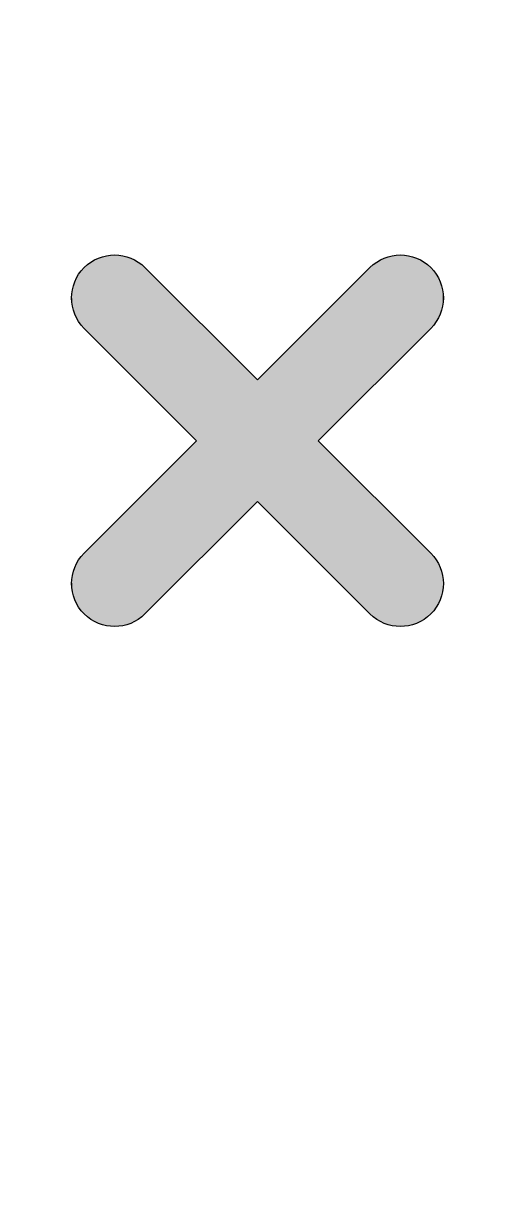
# Model space of a CAD drawing. Extents: x 2 to 177, y -204 to -3.
# Drawn here: x 80.75 to 85.2, y -116.74 to -105.66 of the extents above; entities that cross this region are included whole.
import ezdxf

# ---------------------------------------------------------------- set-up
doc = ezdxf.new("R2010")
doc.units = 0
doc.layers.add('LAYER_1', color=7, linetype='CONTINUOUS')

# ---------------------------------------------------------------- blocks, each defined once
blk = doc.blocks.new('*U14')
at = {"layer": 'LAYER_1', "color": 7}
for points in [[(81.597, -108.84), (81.54, -107.889), (81.597, -107.881)], [(81.618, -108.86), (81.597, -107.881), (81.618, -107.878)], [(81.597, -108.84), (81.597, -107.881), (81.618, -108.86)], [(81.618, -108.86), (81.618, -107.878), (81.628, -108.87)], [(81.628, -108.87), (81.618, -107.878), (81.628, -107.879)], [(81.628, -108.87), (81.628, -107.879), (81.631, -108.873)], [(81.631, -108.873), (81.628, -107.879), (81.631, -107.879)], [(81.631, -108.873), (81.631, -107.879), (81.701, -108.943)], [(81.701, -108.943), (81.631, -107.879), (81.701, -107.885)], [(81.701, -108.943), (81.701, -107.885), (81.706, -108.949)], [(81.706, -108.949), (81.701, -107.885), (81.706, -107.886)], [(81.706, -108.949), (81.706, -107.886), (81.716, -108.958)], [(81.716, -108.958), (81.706, -107.886), (81.716, -107.889)], [(84.319, -108.91), (84.261, -107.892), (84.319, -107.88)], [(84.319, -108.91), (84.319, -107.88), (84.338, -108.89)], [(84.338, -108.89), (84.319, -107.88), (84.338, -107.88)], [(84.338, -108.89), (84.338, -107.88), (84.366, -108.862)], [(84.366, -108.862), (84.338, -107.88), (84.366, -107.881)], [(84.366, -108.862), (84.366, -107.881), (84.378, -108.851)], [(84.378, -108.851), (84.366, -107.881), (84.378, -107.881)], [(84.378, -108.851), (84.378, -107.881), (84.407, -108.821)], [(84.407, -108.821), (84.378, -107.881), (84.407, -107.881)], [(84.407, -108.821), (84.407, -107.881), (84.427, -108.801)], [(84.427, -108.801), (84.407, -107.881), (84.427, -107.886)], [(84.427, -108.801), (84.427, -107.886), (84.462, -108.767)], [(84.462, -108.767), (84.427, -107.886), (84.462, -107.894)], [(81.349, -108.592), (81.342, -107.997), (81.349, -107.99)], [(81.368, -108.611), (81.349, -107.99), (81.368, -107.97)], [(81.349, -108.592), (81.349, -107.99), (81.368, -108.611)], [(81.373, -108.615), (81.368, -107.97), (81.373, -107.967)], [(81.368, -108.611), (81.368, -107.97), (81.373, -108.615)], [(81.377, -108.619), (81.373, -107.967), (81.377, -107.965)], [(81.373, -108.615), (81.373, -107.967), (81.377, -108.619)], [(81.389, -108.631), (81.377, -107.965), (81.389, -107.957)], [(81.377, -108.619), (81.377, -107.965), (81.389, -108.631)], [(81.429, -108.671), (81.389, -107.957), (81.429, -107.931)], [(81.389, -108.631), (81.389, -107.957), (81.429, -108.671)], [(81.446, -108.688), (81.429, -107.931), (81.446, -107.92)], [(81.429, -108.671), (81.429, -107.931), (81.446, -108.688)], [(81.452, -108.695), (81.446, -107.92), (81.452, -107.918)], [(81.446, -108.688), (81.446, -107.92), (81.452, -108.695)], [(81.455, -108.697), (81.452, -107.918), (81.455, -107.917)], [(81.452, -108.695), (81.452, -107.918), (81.455, -108.697)], [(81.505, -108.748), (81.455, -107.917), (81.505, -107.899)], [(81.455, -108.697), (81.455, -107.917), (81.505, -108.748)], [(81.53, -108.772), (81.505, -107.899), (81.53, -107.89)], [(81.505, -108.748), (81.505, -107.899), (81.53, -108.772)], [(81.534, -108.777), (81.53, -107.89), (81.534, -107.889)], [(81.53, -108.772), (81.53, -107.89), (81.534, -108.777)], [(81.534, -108.777), (81.534, -107.889), (81.54, -108.782)], [(81.54, -108.782), (81.534, -107.889), (81.54, -107.889)], [(81.54, -108.782), (81.54, -107.889), (81.597, -108.84)], [(81.716, -108.958), (81.716, -107.889), (81.792, -109.034)], [(81.792, -109.034), (81.716, -107.889), (81.792, -107.912)], [(81.792, -109.034), (81.792, -107.912), (81.801, -109.043)], [(81.801, -109.043), (81.792, -107.912), (81.801, -107.917)], [(81.801, -109.043), (81.801, -107.917), (81.871, -109.113)], [(81.871, -109.113), (81.801, -107.917), (81.871, -107.957)], [(81.871, -109.113), (81.871, -107.957), (81.879, -109.121)], [(81.879, -109.121), (81.871, -107.957), (81.879, -107.964)], [(81.879, -109.121), (81.879, -107.964), (81.907, -109.149)], [(81.907, -109.149), (81.879, -107.964), (81.907, -107.987)], [(81.907, -109.149), (81.907, -107.987), (81.915, -109.157)], [(81.915, -109.157), (81.907, -107.987), (81.915, -107.995)], [(81.915, -109.157), (81.915, -107.995), (81.925, -109.167)], [(81.925, -109.167), (81.915, -107.995), (81.925, -108.005)], [(84.075, -109.153), (84.061, -108.005), (84.075, -107.991)], [(84.091, -109.138), (84.075, -107.991), (84.091, -107.979)], [(84.075, -109.153), (84.075, -107.991), (84.091, -109.138)], [(84.149, -109.079), (84.091, -107.979), (84.149, -107.935)], [(84.091, -109.138), (84.091, -107.979), (84.149, -109.079)], [(84.162, -109.067), (84.149, -107.935), (84.162, -107.929)], [(84.149, -109.079), (84.149, -107.935), (84.162, -109.067)], [(84.167, -109.061), (84.162, -107.929), (84.167, -107.927)], [(84.162, -109.067), (84.162, -107.929), (84.167, -109.061)], [(84.232, -108.997), (84.167, -107.927), (84.232, -107.898)], [(84.167, -109.061), (84.167, -107.927), (84.232, -108.997)], [(84.251, -108.978), (84.232, -107.898), (84.251, -107.894)], [(84.232, -108.997), (84.232, -107.898), (84.251, -108.978)], [(84.261, -108.968), (84.251, -107.894), (84.261, -107.892)], [(84.251, -108.978), (84.251, -107.894), (84.261, -108.968)], [(84.261, -108.968), (84.261, -107.892), (84.319, -108.91)], [(84.462, -108.767), (84.462, -107.894), (84.471, -108.757)], [(84.471, -108.757), (84.462, -107.894), (84.471, -107.896)], [(84.471, -108.757), (84.471, -107.896), (84.494, -108.734)], [(84.494, -108.734), (84.471, -107.896), (84.494, -107.901)], [(84.494, -108.734), (84.494, -107.901), (84.513, -108.716)], [(84.513, -108.716), (84.494, -107.901), (84.513, -107.91)], [(84.513, -108.716), (84.513, -107.91), (84.542, -108.687)], [(84.542, -108.687), (84.513, -107.91), (84.542, -107.924)], [(84.542, -108.687), (84.542, -107.924), (84.55, -108.679)], [(84.55, -108.679), (84.542, -107.924), (84.55, -107.928)], [(84.55, -108.679), (84.55, -107.928), (84.576, -108.653)], [(84.576, -108.653), (84.55, -107.928), (84.576, -107.94)], [(84.576, -108.653), (84.576, -107.94), (84.593, -108.636)], [(84.593, -108.636), (84.576, -107.94), (84.593, -107.954)], [(84.593, -108.636), (84.593, -107.954), (84.603, -108.626)], [(84.603, -108.626), (84.593, -107.954), (84.603, -107.962)], [(84.603, -108.626), (84.603, -107.962), (84.608, -108.62)], [(84.608, -108.62), (84.603, -107.962), (84.608, -107.966)], [(84.608, -108.62), (84.608, -107.966), (84.629, -108.599)], [(84.629, -108.599), (84.608, -107.966), (84.629, -107.983)], [(84.629, -108.599), (84.629, -107.983), (84.639, -108.589)], [(84.639, -108.589), (84.629, -107.983), (84.639, -107.991)], [(84.639, -108.589), (84.639, -107.991), (84.642, -108.586)], [(84.642, -108.586), (84.639, -107.991), (84.642, -107.993)], [(84.642, -108.586), (84.642, -107.993), (84.647, -108.581)], [(84.647, -108.581), (84.642, -107.993), (84.647, -107.997)], [(84.647, -108.581), (84.647, -107.997), (84.649, -108.58)], [(84.649, -108.58), (84.647, -107.997), (84.649, -107.998)], [(81.269, -108.485), (81.255, -108.116), (81.269, -108.093)], [(81.285, -108.511), (81.269, -108.093), (81.285, -108.067)], [(81.269, -108.485), (81.269, -108.093), (81.285, -108.511)], [(81.303, -108.54), (81.285, -108.067), (81.303, -108.038)], [(81.285, -108.511), (81.285, -108.067), (81.303, -108.54)], [(81.323, -108.563), (81.303, -108.038), (81.323, -108.017)], [(81.303, -108.54), (81.303, -108.038), (81.323, -108.563)], [(81.333, -108.576), (81.323, -108.017), (81.333, -108.006)], [(81.323, -108.563), (81.323, -108.017), (81.333, -108.576)], [(81.341, -108.583), (81.333, -108.006), (81.341, -107.998)], [(81.333, -108.576), (81.333, -108.006), (81.341, -108.583)], [(81.342, -108.584), (81.341, -107.998), (81.342, -107.997)], [(81.341, -108.583), (81.341, -107.998), (81.342, -108.584)], [(81.342, -108.584), (81.342, -107.997), (81.349, -108.592)], [(81.925, -109.167), (81.925, -108.005), (81.925, -109.168)], [(81.925, -109.168), (81.925, -108.005), (81.925, -108.005)], [(81.925, -109.168), (81.925, -108.005), (81.928, -109.17)], [(81.928, -109.17), (81.925, -108.005), (81.928, -108.008)], [(81.928, -109.17), (81.928, -108.008), (81.959, -109.202)], [(81.959, -109.202), (81.928, -108.008), (81.959, -108.039)], [(81.959, -109.202), (81.959, -108.039), (81.965, -109.207)], [(81.965, -109.207), (81.959, -108.039), (81.965, -108.045)], [(81.965, -109.207), (81.965, -108.045), (82.018, -109.26)], [(82.018, -109.26), (81.965, -108.045), (82.018, -108.098)], [(82.018, -109.26), (82.018, -108.098), (82.025, -109.268)], [(82.025, -109.268), (82.018, -108.098), (82.025, -108.105)], [(82.025, -109.268), (82.025, -108.105), (82.072, -109.314)], [(82.072, -109.314), (82.025, -108.105), (82.072, -108.152)], [(83.961, -109.268), (83.938, -108.128), (83.961, -108.105)], [(83.968, -109.26), (83.961, -108.105), (83.968, -108.098)], [(83.961, -109.268), (83.961, -108.105), (83.968, -109.26)], [(84.021, -109.207), (83.968, -108.098), (84.021, -108.045)], [(83.968, -109.26), (83.968, -108.098), (84.021, -109.207)], [(84.027, -109.202), (84.021, -108.045), (84.027, -108.039)], [(84.021, -109.207), (84.021, -108.045), (84.027, -109.202)], [(84.036, -109.192), (84.027, -108.039), (84.036, -108.03)], [(84.027, -109.202), (84.027, -108.039), (84.036, -109.192)], [(84.058, -109.17), (84.036, -108.03), (84.058, -108.008)], [(84.036, -109.192), (84.036, -108.03), (84.058, -109.17)], [(84.061, -109.168), (84.058, -108.008), (84.061, -108.005)], [(84.058, -109.17), (84.058, -108.008), (84.061, -109.168)], [(84.061, -109.168), (84.061, -108.005), (84.075, -109.153)], [(84.649, -108.58), (84.649, -107.998), (84.656, -108.572)], [(84.656, -108.572), (84.649, -107.998), (84.656, -108.008)], [(84.656, -108.572), (84.656, -108.008), (84.66, -108.567)], [(84.66, -108.567), (84.656, -108.008), (84.66, -108.012)], [(84.66, -108.567), (84.66, -108.012), (84.677, -108.545)], [(84.677, -108.545), (84.66, -108.012), (84.677, -108.034)], [(84.677, -108.545), (84.677, -108.034), (84.69, -108.528)], [(84.69, -108.528), (84.677, -108.034), (84.69, -108.05)], [(84.69, -108.528), (84.69, -108.05), (84.707, -108.505)], [(84.707, -108.505), (84.69, -108.05), (84.707, -108.071)], [(84.707, -108.505), (84.707, -108.071), (84.712, -108.498)], [(84.712, -108.498), (84.707, -108.071), (84.712, -108.082)], [(84.712, -108.498), (84.712, -108.082), (84.727, -108.466)], [(84.727, -108.466), (84.712, -108.082), (84.727, -108.113)], [(81.226, -108.377), (81.221, -108.25), (81.226, -108.201)], [(81.234, -108.399), (81.226, -108.201), (81.234, -108.179)], [(81.226, -108.377), (81.226, -108.201), (81.234, -108.399)], [(81.243, -108.427), (81.234, -108.179), (81.243, -108.151)], [(81.234, -108.399), (81.234, -108.179), (81.243, -108.427)], [(81.255, -108.462), (81.243, -108.151), (81.255, -108.116)], [(81.243, -108.427), (81.243, -108.151), (81.255, -108.462)], [(81.255, -108.462), (81.255, -108.116), (81.269, -108.485)], [(82.072, -109.314), (82.072, -108.152), (82.096, -109.338)], [(82.096, -109.338), (82.072, -108.152), (82.096, -108.176)], [(82.096, -109.338), (82.096, -108.176), (82.106, -109.348)], [(82.106, -109.348), (82.096, -108.176), (82.106, -108.186)], [(82.106, -109.348), (82.106, -108.186), (82.141, -109.383)], [(82.141, -109.383), (82.106, -108.186), (82.141, -108.221)], [(83.88, -109.348), (83.834, -108.232), (83.88, -108.186)], [(83.89, -109.338), (83.88, -108.186), (83.89, -108.176)], [(83.88, -109.348), (83.88, -108.186), (83.89, -109.338)], [(83.938, -109.29), (83.89, -108.176), (83.938, -108.128)], [(83.89, -109.338), (83.89, -108.176), (83.938, -109.29)], [(83.938, -109.29), (83.938, -108.128), (83.961, -109.268)], [(84.727, -108.466), (84.727, -108.113), (84.735, -108.447)], [(84.735, -108.447), (84.727, -108.113), (84.735, -108.13)], [(84.735, -108.447), (84.735, -108.13), (84.746, -108.423)], [(84.746, -108.423), (84.735, -108.13), (84.746, -108.153)], [(84.746, -108.423), (84.746, -108.153), (84.749, -108.416)], [(84.749, -108.416), (84.746, -108.153), (84.749, -108.167)], [(84.749, -108.416), (84.749, -108.167), (84.757, -108.376)], [(84.757, -108.376), (84.749, -108.167), (84.757, -108.202)], [(84.757, -108.376), (84.757, -108.202), (84.762, -108.356)], [(84.762, -108.356), (84.757, -108.202), (84.762, -108.22)], [(81.218, -108.299), (81.217, -108.289), (81.218, -108.279)], [(81.221, -108.328), (81.218, -108.279), (81.221, -108.25)], [(81.218, -108.299), (81.218, -108.279), (81.221, -108.328)], [(81.221, -108.328), (81.221, -108.25), (81.226, -108.377)], [(82.141, -109.383), (82.141, -108.221), (82.173, -109.416)], [(82.173, -109.416), (82.141, -108.221), (82.173, -108.253)], [(82.173, -109.416), (82.173, -108.253), (82.19, -109.432)], [(82.19, -109.432), (82.173, -108.253), (82.19, -108.27)], [(82.19, -109.432), (82.19, -108.27), (82.201, -109.443)], [(82.201, -109.443), (82.19, -108.27), (82.201, -108.281)], [(82.201, -109.443), (82.201, -108.281), (82.234, -109.477)], [(82.234, -109.477), (82.201, -108.281), (82.234, -108.314)], [(82.234, -109.477), (82.234, -108.314), (82.262, -109.505)], [(82.262, -109.505), (82.234, -108.314), (82.262, -108.342)], [(83.742, -109.486), (83.733, -108.333), (83.742, -108.324)], [(83.785, -109.443), (83.742, -108.324), (83.785, -108.281)], [(83.742, -109.486), (83.742, -108.324), (83.785, -109.443)], [(83.796, -109.432), (83.785, -108.281), (83.796, -108.27)], [(83.785, -109.443), (83.785, -108.281), (83.796, -109.432)], [(83.823, -109.405), (83.796, -108.27), (83.823, -108.242)], [(83.796, -109.432), (83.796, -108.27), (83.823, -109.405)], [(83.834, -109.394), (83.823, -108.242), (83.834, -108.232)], [(83.823, -109.405), (83.823, -108.242), (83.834, -109.394)], [(83.834, -109.394), (83.834, -108.232), (83.88, -109.348)], [(84.762, -108.356), (84.762, -108.22), (84.766, -108.334)], [(84.766, -108.334), (84.762, -108.22), (84.766, -108.24)], [(84.766, -108.334), (84.766, -108.24), (84.767, -108.328)], [(82.262, -109.505), (82.262, -108.342), (82.306, -109.549)], [(82.306, -109.549), (82.262, -108.342), (82.306, -108.386)], [(82.306, -109.549), (82.306, -108.386), (82.313, -109.555)], [(82.313, -109.555), (82.306, -108.386), (82.313, -108.393)], [(82.313, -109.555), (82.313, -108.393), (82.334, -109.577)], [(82.334, -109.577), (82.313, -108.393), (82.334, -108.414)], [(82.334, -109.577), (82.334, -108.414), (82.371, -109.613)], [(82.371, -109.613), (82.334, -108.414), (82.371, -108.451)], [(83.658, -109.57), (83.61, -108.456), (83.658, -108.407)], [(83.666, -109.563), (83.658, -108.407), (83.666, -108.4)], [(83.658, -109.57), (83.658, -108.407), (83.666, -109.563)], [(83.68, -109.549), (83.666, -108.4), (83.68, -108.386)], [(83.666, -109.563), (83.666, -108.4), (83.68, -109.549)], [(83.733, -109.496), (83.68, -108.386), (83.733, -108.333)], [(83.68, -109.549), (83.68, -108.386), (83.733, -109.496)], [(83.733, -109.496), (83.733, -108.333), (83.742, -109.486)], [(82.371, -109.613), (82.371, -108.451), (82.385, -109.628)], [(82.385, -109.628), (82.371, -108.451), (82.385, -108.465)], [(82.385, -109.628), (82.385, -108.465), (82.405, -109.647)], [(82.405, -109.647), (82.385, -108.465), (82.405, -108.485)], [(82.405, -109.647), (82.405, -108.485), (82.405, -109.648)], [(82.405, -109.648), (82.405, -108.485), (82.405, -108.485)], [(82.405, -109.648), (82.405, -108.485), (82.41, -109.652)], [(82.41, -109.652), (82.405, -108.485), (82.41, -108.49)], [(82.41, -110.818), (82.41, -108.49), (82.531, -110.697)], [(82.531, -110.697), (82.41, -108.49), (82.531, -108.611)], [(83.577, -110.82), (83.455, -108.611), (83.577, -108.489)], [(83.579, -109.649), (83.577, -108.489), (83.579, -108.487)], [(83.577, -109.651), (83.577, -108.489), (83.579, -109.649)], [(83.581, -109.648), (83.579, -108.487), (83.581, -108.485)], [(83.579, -109.649), (83.579, -108.487), (83.581, -109.648)], [(83.605, -109.623), (83.581, -108.485), (83.605, -108.461)], [(83.581, -109.648), (83.581, -108.485), (83.605, -109.623)], [(83.61, -109.618), (83.605, -108.461), (83.61, -108.456)], [(83.605, -109.623), (83.605, -108.461), (83.61, -109.618)], [(83.61, -109.618), (83.61, -108.456), (83.658, -109.57)], [(82.531, -110.697), (82.531, -108.611), (82.629, -110.599)], [(82.629, -110.599), (82.531, -108.611), (82.629, -108.709)], [(83.455, -110.697), (83.357, -108.709), (83.455, -108.611)], [(83.455, -110.697), (83.455, -108.611), (83.577, -110.82)], [(82.629, -110.599), (82.629, -108.709), (82.733, -110.495)], [(82.733, -110.495), (82.629, -108.709), (82.733, -108.813)], [(83.357, -110.599), (83.253, -108.813), (83.357, -108.709)], [(83.357, -110.599), (83.357, -108.709), (83.455, -110.697)], [(82.733, -110.495), (82.733, -108.813), (82.744, -110.485)], [(82.744, -110.485), (82.733, -108.813), (82.744, -108.824)], [(82.744, -110.485), (82.744, -108.824), (82.825, -110.403)], [(82.825, -110.403), (82.744, -108.824), (82.825, -108.905)], [(83.242, -110.485), (83.161, -108.905), (83.242, -108.824)], [(83.253, -110.495), (83.242, -108.824), (83.253, -108.813)], [(83.242, -110.485), (83.242, -108.824), (83.253, -110.495)], [(83.253, -110.495), (83.253, -108.813), (83.357, -110.599)], [(82.825, -110.403), (82.825, -108.905), (82.834, -110.394)], [(82.834, -110.394), (82.825, -108.905), (82.834, -108.914)], [(82.834, -110.394), (82.834, -108.914), (82.901, -110.327)], [(82.901, -110.327), (82.834, -108.914), (82.901, -108.981)], [(82.901, -110.327), (82.901, -108.981), (82.909, -110.32)], [(82.909, -110.32), (82.901, -108.981), (82.909, -108.989)], [(82.909, -110.32), (82.909, -108.989), (82.957, -110.271)], [(82.957, -110.271), (82.909, -108.989), (82.957, -109.037)], [(83.077, -110.32), (83.029, -109.037), (83.077, -108.989)], [(83.085, -110.327), (83.077, -108.989), (83.085, -108.981)], [(83.077, -110.32), (83.077, -108.989), (83.085, -110.327)], [(83.151, -110.394), (83.085, -108.981), (83.151, -108.914)], [(83.085, -110.327), (83.085, -108.981), (83.151, -110.394)], [(83.161, -110.403), (83.151, -108.914), (83.161, -108.905)], [(83.151, -110.394), (83.151, -108.914), (83.161, -110.403)], [(83.161, -110.403), (83.161, -108.905), (83.242, -110.485)], [(82.957, -110.271), (82.957, -109.037), (82.962, -110.266)], [(82.962, -110.266), (82.957, -109.037), (82.962, -109.042)], [(82.962, -110.266), (82.962, -109.042), (82.988, -110.24)], [(82.988, -110.24), (82.962, -109.042), (82.988, -109.068)], [(82.988, -110.24), (82.988, -109.068), (82.99, -110.238)], [(82.99, -110.238), (82.988, -109.068), (82.99, -109.069)], [(82.99, -110.238), (82.99, -109.069), (82.996, -110.24)], [(82.996, -110.24), (82.99, -109.069), (82.996, -109.07)], [(82.998, -110.24), (82.996, -109.07), (82.998, -109.068)], [(82.996, -110.24), (82.996, -109.07), (82.998, -110.24)], [(83.024, -110.266), (82.998, -109.068), (83.024, -109.042)], [(82.998, -110.24), (82.998, -109.068), (83.024, -110.266)], [(83.029, -110.271), (83.024, -109.042), (83.029, -109.037)], [(83.024, -110.266), (83.024, -109.042), (83.029, -110.271)], [(83.029, -110.271), (83.029, -109.037), (83.077, -110.32)], [(82.41, -110.818), (82.405, -109.66), (82.41, -109.652)], [(83.577, -110.82), (83.577, -109.651), (83.579, -110.821)], [(83.579, -110.821), (83.577, -109.651), (83.579, -109.659)], [(82.306, -110.922), (82.262, -109.804), (82.306, -109.76)], [(82.313, -110.916), (82.306, -109.76), (82.313, -109.753)], [(82.306, -110.922), (82.306, -109.76), (82.313, -110.916)], [(82.334, -110.894), (82.313, -109.753), (82.334, -109.731)], [(82.313, -110.916), (82.313, -109.753), (82.334, -110.894)], [(82.371, -110.857), (82.334, -109.731), (82.371, -109.695)], [(82.334, -110.894), (82.334, -109.731), (82.371, -110.857)], [(82.385, -110.843), (82.371, -109.695), (82.385, -109.681)], [(82.371, -110.857), (82.371, -109.695), (82.385, -110.843)], [(82.405, -110.823), (82.385, -109.681), (82.405, -109.661)], [(82.385, -110.843), (82.385, -109.681), (82.405, -110.823)], [(82.405, -110.823), (82.405, -109.661), (82.405, -109.66)], [(82.405, -110.823), (82.405, -109.66), (82.41, -110.818)], [(82.405, -110.823), (82.405, -109.661), (82.405, -110.823)], [(83.579, -110.821), (83.579, -109.659), (83.581, -110.823)], [(83.581, -110.823), (83.579, -109.659), (83.581, -109.66)], [(83.581, -110.823), (83.581, -109.66), (83.605, -110.848)], [(83.605, -110.848), (83.581, -109.66), (83.605, -109.685)], [(83.605, -110.848), (83.605, -109.685), (83.61, -110.852)], [(83.61, -110.852), (83.605, -109.685), (83.61, -109.69)], [(83.61, -110.852), (83.61, -109.69), (83.658, -110.901)], [(83.658, -110.901), (83.61, -109.69), (83.658, -109.738)], [(83.658, -110.901), (83.658, -109.738), (83.666, -110.908)], [(83.666, -110.908), (83.658, -109.738), (83.666, -109.746)], [(83.666, -110.908), (83.666, -109.746), (83.68, -110.922)], [(83.68, -110.922), (83.666, -109.746), (83.68, -109.76)], [(83.68, -110.922), (83.68, -109.76), (83.733, -110.975)], [(83.733, -110.975), (83.68, -109.76), (83.733, -109.813)], [(82.19, -111.039), (82.173, -109.893), (82.19, -109.876)], [(82.201, -111.028), (82.19, -109.876), (82.201, -109.865)], [(82.19, -111.039), (82.19, -109.876), (82.201, -111.028)], [(82.234, -110.994), (82.201, -109.865), (82.234, -109.832)], [(82.201, -111.028), (82.201, -109.865), (82.234, -110.994)], [(82.262, -110.966), (82.234, -109.832), (82.262, -109.804)], [(82.234, -110.994), (82.234, -109.832), (82.262, -110.966)], [(82.262, -110.966), (82.262, -109.804), (82.306, -110.922)], [(83.733, -110.975), (83.733, -109.813), (83.742, -110.984)], [(83.742, -110.984), (83.733, -109.813), (83.742, -109.822)], [(83.742, -110.984), (83.742, -109.822), (83.785, -111.028)], [(83.785, -111.028), (83.742, -109.822), (83.785, -109.865)], [(83.785, -111.028), (83.785, -109.865), (83.796, -111.039)], [(83.796, -111.039), (83.785, -109.865), (83.796, -109.876)], [(83.796, -111.039), (83.796, -109.876), (83.823, -111.066)], [(83.823, -111.066), (83.796, -109.876), (83.823, -109.903)], [(82.096, -111.132), (82.072, -109.994), (82.096, -109.97)], [(82.106, -111.123), (82.096, -109.97), (82.106, -109.96)], [(82.096, -111.132), (82.096, -109.97), (82.106, -111.123)], [(82.141, -111.088), (82.106, -109.96), (82.141, -109.925)], [(82.106, -111.123), (82.106, -109.96), (82.141, -111.088)], [(82.173, -111.055), (82.141, -109.925), (82.173, -109.893)], [(82.141, -111.088), (82.141, -109.925), (82.173, -111.055)], [(82.173, -111.055), (82.173, -109.893), (82.19, -111.039)], [(83.823, -111.066), (83.823, -109.903), (83.834, -111.077)], [(83.834, -111.077), (83.823, -109.903), (83.834, -109.914)], [(83.834, -111.077), (83.834, -109.914), (83.88, -111.123)], [(83.88, -111.123), (83.834, -109.914), (83.88, -109.96)], [(83.88, -111.123), (83.88, -109.96), (83.89, -111.132)], [(83.89, -111.132), (83.88, -109.96), (83.89, -109.97)], [(83.89, -111.132), (83.89, -109.97), (83.938, -111.18)], [(83.938, -111.18), (83.89, -109.97), (83.938, -110.018)], [(81.965, -111.264), (81.959, -110.107), (81.965, -110.101)], [(82.018, -111.211), (81.965, -110.101), (82.018, -110.048)], [(81.965, -111.264), (81.965, -110.101), (82.018, -111.211)], [(82.025, -111.203), (82.018, -110.048), (82.025, -110.041)], [(82.018, -111.211), (82.018, -110.048), (82.025, -111.203)], [(82.072, -111.157), (82.025, -110.041), (82.072, -109.994)], [(82.025, -111.203), (82.025, -110.041), (82.072, -111.157)], [(82.072, -111.157), (82.072, -109.994), (82.096, -111.132)], [(83.938, -111.18), (83.938, -110.018), (83.961, -111.203)], [(83.961, -111.203), (83.938, -110.018), (83.961, -110.04)], [(83.961, -111.203), (83.961, -110.04), (83.968, -111.211)], [(83.968, -111.211), (83.961, -110.04), (83.968, -110.048)], [(83.968, -111.211), (83.968, -110.048), (84.021, -111.264)], [(84.021, -111.264), (83.968, -110.048), (84.021, -110.101)], [(84.021, -111.264), (84.021, -110.101), (84.027, -111.269)], [(84.027, -111.269), (84.021, -110.101), (84.027, -110.107)], [(81.871, -111.35), (81.801, -110.265), (81.871, -110.195)], [(81.879, -111.345), (81.871, -110.195), (81.879, -110.187)], [(81.871, -111.35), (81.871, -110.195), (81.879, -111.345)], [(81.907, -111.32), (81.879, -110.187), (81.907, -110.159)], [(81.879, -111.345), (81.879, -110.187), (81.907, -111.32)], [(81.915, -111.314), (81.907, -110.159), (81.915, -110.151)], [(81.907, -111.32), (81.907, -110.159), (81.915, -111.314)], [(81.925, -111.303), (81.915, -110.151), (81.925, -110.141)], [(81.915, -111.314), (81.915, -110.151), (81.925, -111.303)], [(81.928, -111.301), (81.925, -110.141), (81.928, -110.138)], [(81.925, -111.303), (81.925, -110.141), (81.925, -111.303)], [(81.925, -111.303), (81.925, -110.141), (81.925, -110.141)], [(81.925, -111.303), (81.925, -110.141), (81.928, -111.301)], [(81.959, -111.269), (81.928, -110.138), (81.959, -110.107)], [(81.928, -111.301), (81.928, -110.138), (81.959, -111.269)], [(81.959, -111.269), (81.959, -110.107), (81.965, -111.264)], [(84.027, -111.269), (84.027, -110.107), (84.036, -111.278)], [(84.036, -111.278), (84.027, -110.107), (84.036, -110.116)], [(84.036, -111.278), (84.036, -110.116), (84.058, -111.301)], [(84.058, -111.301), (84.036, -110.116), (84.058, -110.138)], [(84.058, -111.301), (84.058, -110.138), (84.061, -111.303)], [(84.061, -111.303), (84.058, -110.138), (84.061, -110.141)], [(84.061, -111.303), (84.061, -110.141), (84.075, -111.317)], [(84.075, -111.317), (84.061, -110.141), (84.075, -110.155)], [(84.075, -111.317), (84.075, -110.155), (84.091, -111.331)], [(84.091, -111.331), (84.075, -110.155), (84.091, -110.171)], [(84.091, -111.331), (84.091, -110.171), (84.149, -111.371)], [(84.149, -111.371), (84.091, -110.171), (84.149, -110.229)], [(81.792, -111.395), (81.716, -110.35), (81.792, -110.274)], [(81.801, -111.392), (81.792, -110.274), (81.801, -110.265)], [(81.792, -111.395), (81.792, -110.274), (81.801, -111.392)], [(81.801, -111.392), (81.801, -110.265), (81.871, -111.35)], [(84.149, -111.371), (84.149, -110.229), (84.162, -111.38)], [(84.162, -111.38), (84.149, -110.229), (84.162, -110.242)], [(84.162, -111.38), (84.162, -110.242), (84.167, -111.383)], [(84.167, -111.383), (84.162, -110.242), (84.167, -110.247)], [(84.167, -111.383), (84.167, -110.247), (84.232, -111.409)], [(84.232, -111.409), (84.167, -110.247), (84.232, -110.312)], [(84.232, -111.409), (84.232, -110.312), (84.251, -111.416)], [(84.251, -111.416), (84.232, -110.312), (84.251, -110.331)], [(81.701, -111.422), (81.631, -110.435), (81.701, -110.365)], [(81.706, -111.422), (81.701, -110.365), (81.706, -110.36)], [(81.701, -111.422), (81.701, -110.365), (81.706, -111.422)], [(81.716, -111.421), (81.706, -110.36), (81.716, -110.35)], [(81.706, -111.422), (81.706, -110.36), (81.716, -111.421)], [(81.716, -111.421), (81.716, -110.35), (81.792, -111.395)], [(84.251, -111.416), (84.251, -110.331), (84.261, -111.418)], [(84.261, -111.418), (84.251, -110.331), (84.261, -110.341)], [(84.261, -111.418), (84.261, -110.341), (84.319, -111.427)], [(84.319, -111.427), (84.261, -110.341), (84.319, -110.399)], [(84.319, -111.427), (84.319, -110.399), (84.338, -111.43)], [(84.338, -111.43), (84.319, -110.399), (84.338, -110.418)], [(84.338, -111.43), (84.338, -110.418), (84.366, -111.428)], [(84.366, -111.428), (84.338, -110.418), (84.366, -110.446)], [(81.53, -111.417), (81.505, -110.561), (81.53, -110.536)], [(81.534, -111.419), (81.53, -110.536), (81.534, -110.532)], [(81.53, -111.417), (81.53, -110.536), (81.534, -111.419)], [(81.54, -111.421), (81.534, -110.532), (81.54, -110.526)], [(81.534, -111.419), (81.534, -110.532), (81.54, -111.421)], [(81.597, -111.427), (81.54, -110.526), (81.597, -110.469)], [(81.54, -111.421), (81.54, -110.526), (81.597, -111.427)], [(81.618, -111.429), (81.597, -110.469), (81.618, -110.448)], [(81.597, -111.427), (81.597, -110.469), (81.618, -111.429)], [(81.628, -111.43), (81.618, -110.448), (81.628, -110.438)], [(81.618, -111.429), (81.618, -110.448), (81.628, -111.43)], [(81.631, -111.43), (81.628, -110.438), (81.631, -110.435)], [(81.628, -111.43), (81.628, -110.438), (81.631, -111.43)], [(81.631, -111.43), (81.631, -110.435), (81.701, -111.422)], [(84.366, -111.428), (84.366, -110.446), (84.378, -111.427)], [(84.378, -111.427), (84.366, -110.446), (84.378, -110.458)], [(84.378, -111.427), (84.378, -110.458), (84.407, -111.426)], [(84.407, -111.426), (84.378, -110.458), (84.407, -110.487)], [(84.407, -111.426), (84.407, -110.487), (84.427, -111.424)], [(84.427, -111.424), (84.407, -110.487), (84.427, -110.507)], [(84.427, -111.424), (84.427, -110.507), (84.462, -111.415)], [(84.462, -111.415), (84.427, -110.507), (84.462, -110.541)], [(84.462, -111.415), (84.462, -110.541), (84.471, -111.412)], [(84.471, -111.412), (84.462, -110.541), (84.471, -110.551)], [(81.429, -111.376), (81.389, -110.677), (81.429, -110.637)], [(81.446, -111.387), (81.429, -110.637), (81.446, -110.62)], [(81.429, -111.376), (81.429, -110.637), (81.446, -111.387)], [(81.452, -111.391), (81.446, -110.62), (81.452, -110.614)], [(81.446, -111.387), (81.446, -110.62), (81.452, -111.391)], [(81.455, -111.392), (81.452, -110.614), (81.455, -110.611)], [(81.452, -111.391), (81.452, -110.614), (81.455, -111.392)], [(81.505, -111.409), (81.455, -110.611), (81.505, -110.561)], [(81.455, -111.392), (81.455, -110.611), (81.505, -111.409)], [(81.505, -111.409), (81.505, -110.561), (81.53, -111.417)], [(84.471, -111.412), (84.471, -110.551), (84.494, -111.405)], [(84.494, -111.405), (84.471, -110.551), (84.494, -110.574)], [(84.494, -111.405), (84.494, -110.574), (84.513, -111.4)], [(84.513, -111.4), (84.494, -110.574), (84.513, -110.593)], [(84.513, -111.4), (84.513, -110.593), (84.542, -111.384)], [(84.542, -111.384), (84.513, -110.593), (84.542, -110.622)], [(84.542, -111.384), (84.542, -110.622), (84.55, -111.38)], [(84.55, -111.38), (84.542, -110.622), (84.55, -110.629)], [(84.55, -111.38), (84.55, -110.629), (84.576, -111.366)], [(84.576, -111.366), (84.55, -110.629), (84.576, -110.656)], [(81.323, -111.291), (81.303, -110.772), (81.323, -110.744)], [(81.333, -111.305), (81.323, -110.744), (81.333, -110.733)], [(81.323, -111.291), (81.323, -110.744), (81.333, -111.305)], [(81.341, -111.314), (81.333, -110.733), (81.341, -110.725)], [(81.333, -111.305), (81.333, -110.733), (81.341, -111.314)], [(81.342, -111.315), (81.341, -110.725), (81.342, -110.724)], [(81.341, -111.314), (81.341, -110.725), (81.342, -111.315)], [(81.349, -111.321), (81.342, -110.724), (81.349, -110.717)], [(81.342, -111.315), (81.342, -110.724), (81.349, -111.321)], [(81.368, -111.337), (81.349, -110.717), (81.368, -110.697)], [(81.349, -111.321), (81.349, -110.717), (81.368, -111.337)], [(81.373, -111.341), (81.368, -110.697), (81.373, -110.693)], [(81.368, -111.337), (81.368, -110.697), (81.373, -111.341)], [(81.377, -111.345), (81.373, -110.693), (81.377, -110.689)], [(81.373, -111.341), (81.373, -110.693), (81.377, -111.345)], [(81.389, -111.352), (81.377, -110.689), (81.389, -110.677)], [(81.377, -111.345), (81.377, -110.689), (81.389, -111.352)], [(81.389, -111.352), (81.389, -110.677), (81.429, -111.376)], [(84.576, -111.366), (84.576, -110.656), (84.593, -111.357)], [(84.593, -111.357), (84.576, -110.656), (84.593, -110.673)], [(84.593, -111.357), (84.593, -110.673), (84.603, -111.349)], [(84.603, -111.349), (84.593, -110.673), (84.603, -110.682)], [(84.603, -111.349), (84.603, -110.682), (84.608, -111.345)], [(84.608, -111.345), (84.603, -110.682), (84.608, -110.688)], [(84.608, -111.345), (84.608, -110.688), (84.629, -111.328)], [(84.629, -111.328), (84.608, -110.688), (84.629, -110.709)], [(84.629, -111.328), (84.629, -110.709), (84.639, -111.319)], [(84.639, -111.319), (84.629, -110.709), (84.639, -110.719)], [(84.639, -111.319), (84.639, -110.719), (84.642, -111.316)], [(84.642, -111.316), (84.639, -110.719), (84.642, -110.722)], [(84.642, -111.316), (84.642, -110.722), (84.647, -111.312)], [(84.647, -111.312), (84.642, -110.722), (84.647, -110.727)], [(84.647, -111.312), (84.647, -110.727), (84.649, -111.31)], [(84.649, -111.31), (84.647, -110.727), (84.649, -110.729)], [(84.649, -111.31), (84.649, -110.729), (84.656, -111.302)], [(84.656, -111.302), (84.649, -110.729), (84.656, -110.736)], [(84.656, -111.302), (84.656, -110.736), (84.66, -111.298)], [(84.66, -111.298), (84.656, -110.736), (84.66, -110.74)], [(84.66, -111.298), (84.66, -110.74), (84.677, -111.279)], [(84.677, -111.279), (84.66, -110.74), (84.677, -110.761)], [(84.677, -111.279), (84.677, -110.761), (84.69, -111.259)], [(84.69, -111.259), (84.677, -110.761), (84.69, -110.776)], [(81.255, -111.187), (81.243, -110.88), (81.255, -110.852)], [(81.269, -111.214), (81.255, -110.852), (81.269, -110.819)], [(81.255, -111.187), (81.255, -110.852), (81.269, -111.214)], [(81.285, -111.245), (81.269, -110.819), (81.285, -110.797)], [(81.269, -111.214), (81.269, -110.819), (81.285, -111.245)], [(81.303, -111.267), (81.285, -110.797), (81.303, -110.772)], [(81.285, -111.245), (81.285, -110.797), (81.303, -111.267)], [(81.303, -111.267), (81.303, -110.772), (81.323, -111.291)], [(84.69, -111.259), (84.69, -110.776), (84.707, -111.232)], [(84.707, -111.232), (84.69, -110.776), (84.707, -110.806)], [(84.707, -111.232), (84.707, -110.806), (84.712, -111.224)], [(84.712, -111.224), (84.707, -110.806), (84.712, -110.816)], [(84.712, -111.224), (84.712, -110.816), (84.727, -111.201)], [(84.727, -111.201), (84.712, -110.816), (84.727, -110.841)], [(84.727, -111.201), (84.727, -110.841), (84.735, -111.178)], [(84.735, -111.178), (84.727, -110.841), (84.735, -110.855)], [(84.735, -111.178), (84.735, -110.855), (84.746, -111.148)], [(84.746, -111.148), (84.735, -110.855), (84.746, -110.891)], [(81.221, -111.078), (81.218, -110.99), (81.221, -110.972)], [(81.226, -111.099), (81.221, -110.972), (81.226, -110.943)], [(81.221, -111.078), (81.221, -110.972), (81.226, -111.099)], [(81.234, -111.128), (81.226, -110.943), (81.234, -110.902)], [(81.226, -111.099), (81.226, -110.943), (81.234, -111.128)], [(81.243, -111.165), (81.234, -110.902), (81.243, -110.88)], [(81.234, -111.128), (81.234, -110.902), (81.243, -111.165)], [(81.243, -111.165), (81.243, -110.88), (81.255, -111.187)], [(84.746, -111.148), (84.746, -110.891), (84.749, -111.139)], [(84.749, -111.139), (84.746, -110.891), (84.749, -110.901)], [(84.749, -111.139), (84.749, -110.901), (84.757, -111.117)], [(84.757, -111.117), (84.749, -110.901), (84.757, -110.927)], [(84.757, -111.117), (84.757, -110.927), (84.762, -111.085)], [(84.762, -111.085), (84.757, -110.927), (84.762, -110.941)], [(84.762, -111.085), (84.762, -110.941), (84.766, -111.05)], [(84.766, -111.05), (84.762, -110.941), (84.766, -110.995)], [(84.766, -111.05), (84.766, -110.995), (84.767, -111.042)], [(84.767, -111.042), (84.766, -110.995), (84.767, -111.008)], [(84.767, -111.042), (84.767, -111.008), (84.769, -111.029)]]:
    blk.add_solid(points, dxfattribs=at)
blk = doc.blocks.new('BLOCK_4')
at = {"layer": 'LAYER_1'}
blk.add_open_spline([(84.649, -107.998), (84.488, -107.838), (84.228, -107.838), (84.067, -107.998), (84.067, -107.998), (82.993, -109.073), (82.993, -109.073), (82.993, -109.073), (81.918, -107.998), (81.918, -107.998), (81.758, -107.838), (81.498, -107.838), (81.337, -107.998), (81.177, -108.159), (81.177, -108.419), (81.337, -108.58), (81.337, -108.58), (82.412, -109.654), (82.412, -109.654), (82.412, -109.654), (81.337, -110.729), (81.337, -110.729), (81.177, -110.889), (81.177, -111.149), (81.337, -111.31), (81.417, -111.39), (81.523, -111.43), (81.628, -111.43), (81.733, -111.43), (81.838, -111.39), (81.918, -111.31), (81.918, -111.31), (82.993, -110.235), (82.993, -110.235), (82.993, -110.235), (84.067, -111.31), (84.067, -111.31), (84.148, -111.39), (84.253, -111.43), (84.358, -111.43), (84.463, -111.43), (84.568, -111.39), (84.649, -111.31), (84.809, -111.149), (84.809, -110.889), (84.649, -110.729), (84.649, -110.729), (83.574, -109.654), (83.574, -109.654), (83.574, -109.654), (84.649, -108.58), (84.649, -108.58), (84.809, -108.419), (84.809, -108.159), (84.649, -107.998)], degree=3, knots=[0, 0, 0, 0, 1, 1, 1, 2, 2, 2, 3, 3, 3, 4, 4, 4, 5, 5, 5, 6, 6, 6, 7, 7, 7, 8, 8, 8, 9, 9, 9, 10, 10, 10, 11, 11, 11, 12, 12, 12, 13, 13, 13, 14, 14, 14, 15, 15, 15, 16, 16, 16, 17, 17, 17, 18, 18, 18, 18], dxfattribs=at)
at = {"layer": 'LAYER_1', "color": 7}
blk.add_blockref('*U14', (0, 0), dxfattribs=at)

msp = doc.modelspace()

# ---------------------------------------------------------------- linework, layer by layer
at = {"layer": 'LAYER_1', "color": 1}
msp.add_open_spline([(173.823, -67.815), (173.823, -67.815), (5.823, -67.815), (5.823, -67.815), (4.166, -67.815), (2.823, -69.158), (2.823, -70.815), (2.823, -70.815), (2.823, -124.815), (2.823, -124.815), (2.823, -126.472), (4.166, -127.815), (5.823, -127.815), (5.823, -127.815), (173.823, -127.815), (173.823, -127.815), (175.48, -127.815), (176.823, -126.472), (176.823, -124.815), (176.823, -124.815), (176.823, -70.815), (176.823, -70.815), (176.823, -69.158), (175.48, -67.815), (173.823, -67.815)], degree=3, knots=[0, 0, 0, 0, 1, 1, 1, 2, 2, 2, 3, 3, 3, 4, 4, 4, 5, 5, 5, 6, 6, 6, 7, 7, 7, 8, 8, 8, 8], dxfattribs=at)

# ---------------------------------------------------------------- block references
at = {"layer": 'LAYER_1'}
msp.add_blockref('BLOCK_4', (0, 0), dxfattribs=at)

doc.saveas('drawing.dxf')
